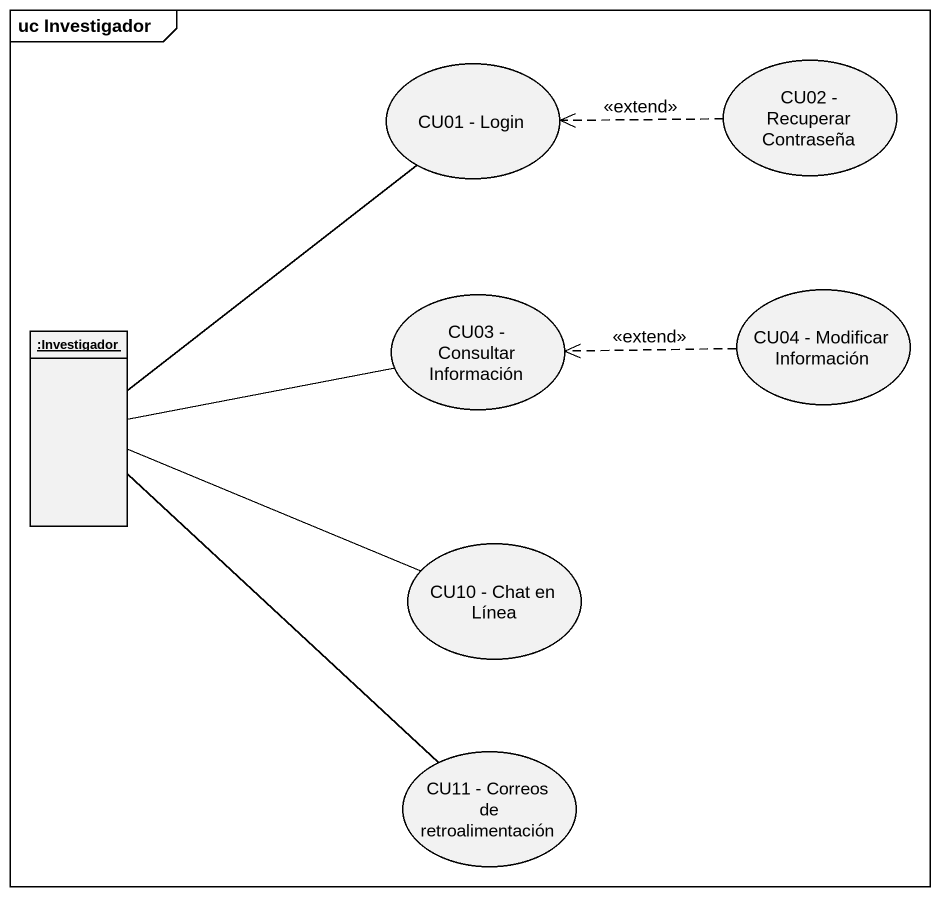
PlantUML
@startuml
mainframe uc Investigador
allowmixing
hide circle
hide empty members
usecase "CU02 - Recuperar Contraseña" as CU02_Recuperar_Contraseña
usecase "CU01 - Login" as CU01_Login
object ":Investigador" as Investigador
usecase "CU03 - Consultar Información" as CU03_Consultar_Información
usecase "CU04 - Modificar Información" as CU04_Modificar_Información
usecase "CU10 - Chat en Línea" as CU10_Chat_en_Línea
usecase "CU11 - Correos de retroalimentación" as CU11_Correos_de
CU02_Recuperar_Contraseña .left.> CU01_Login : <<extend>>
Investigador -up- CU01_Login
Investigador -right- CU03_Consultar_Información
Investigador -right- CU10_Chat_en_Línea
Investigador -- CU11_Correos_de
CU04_Modificar_Información .left.> CU03_Consultar_Información : <<extend>>
@enduml
